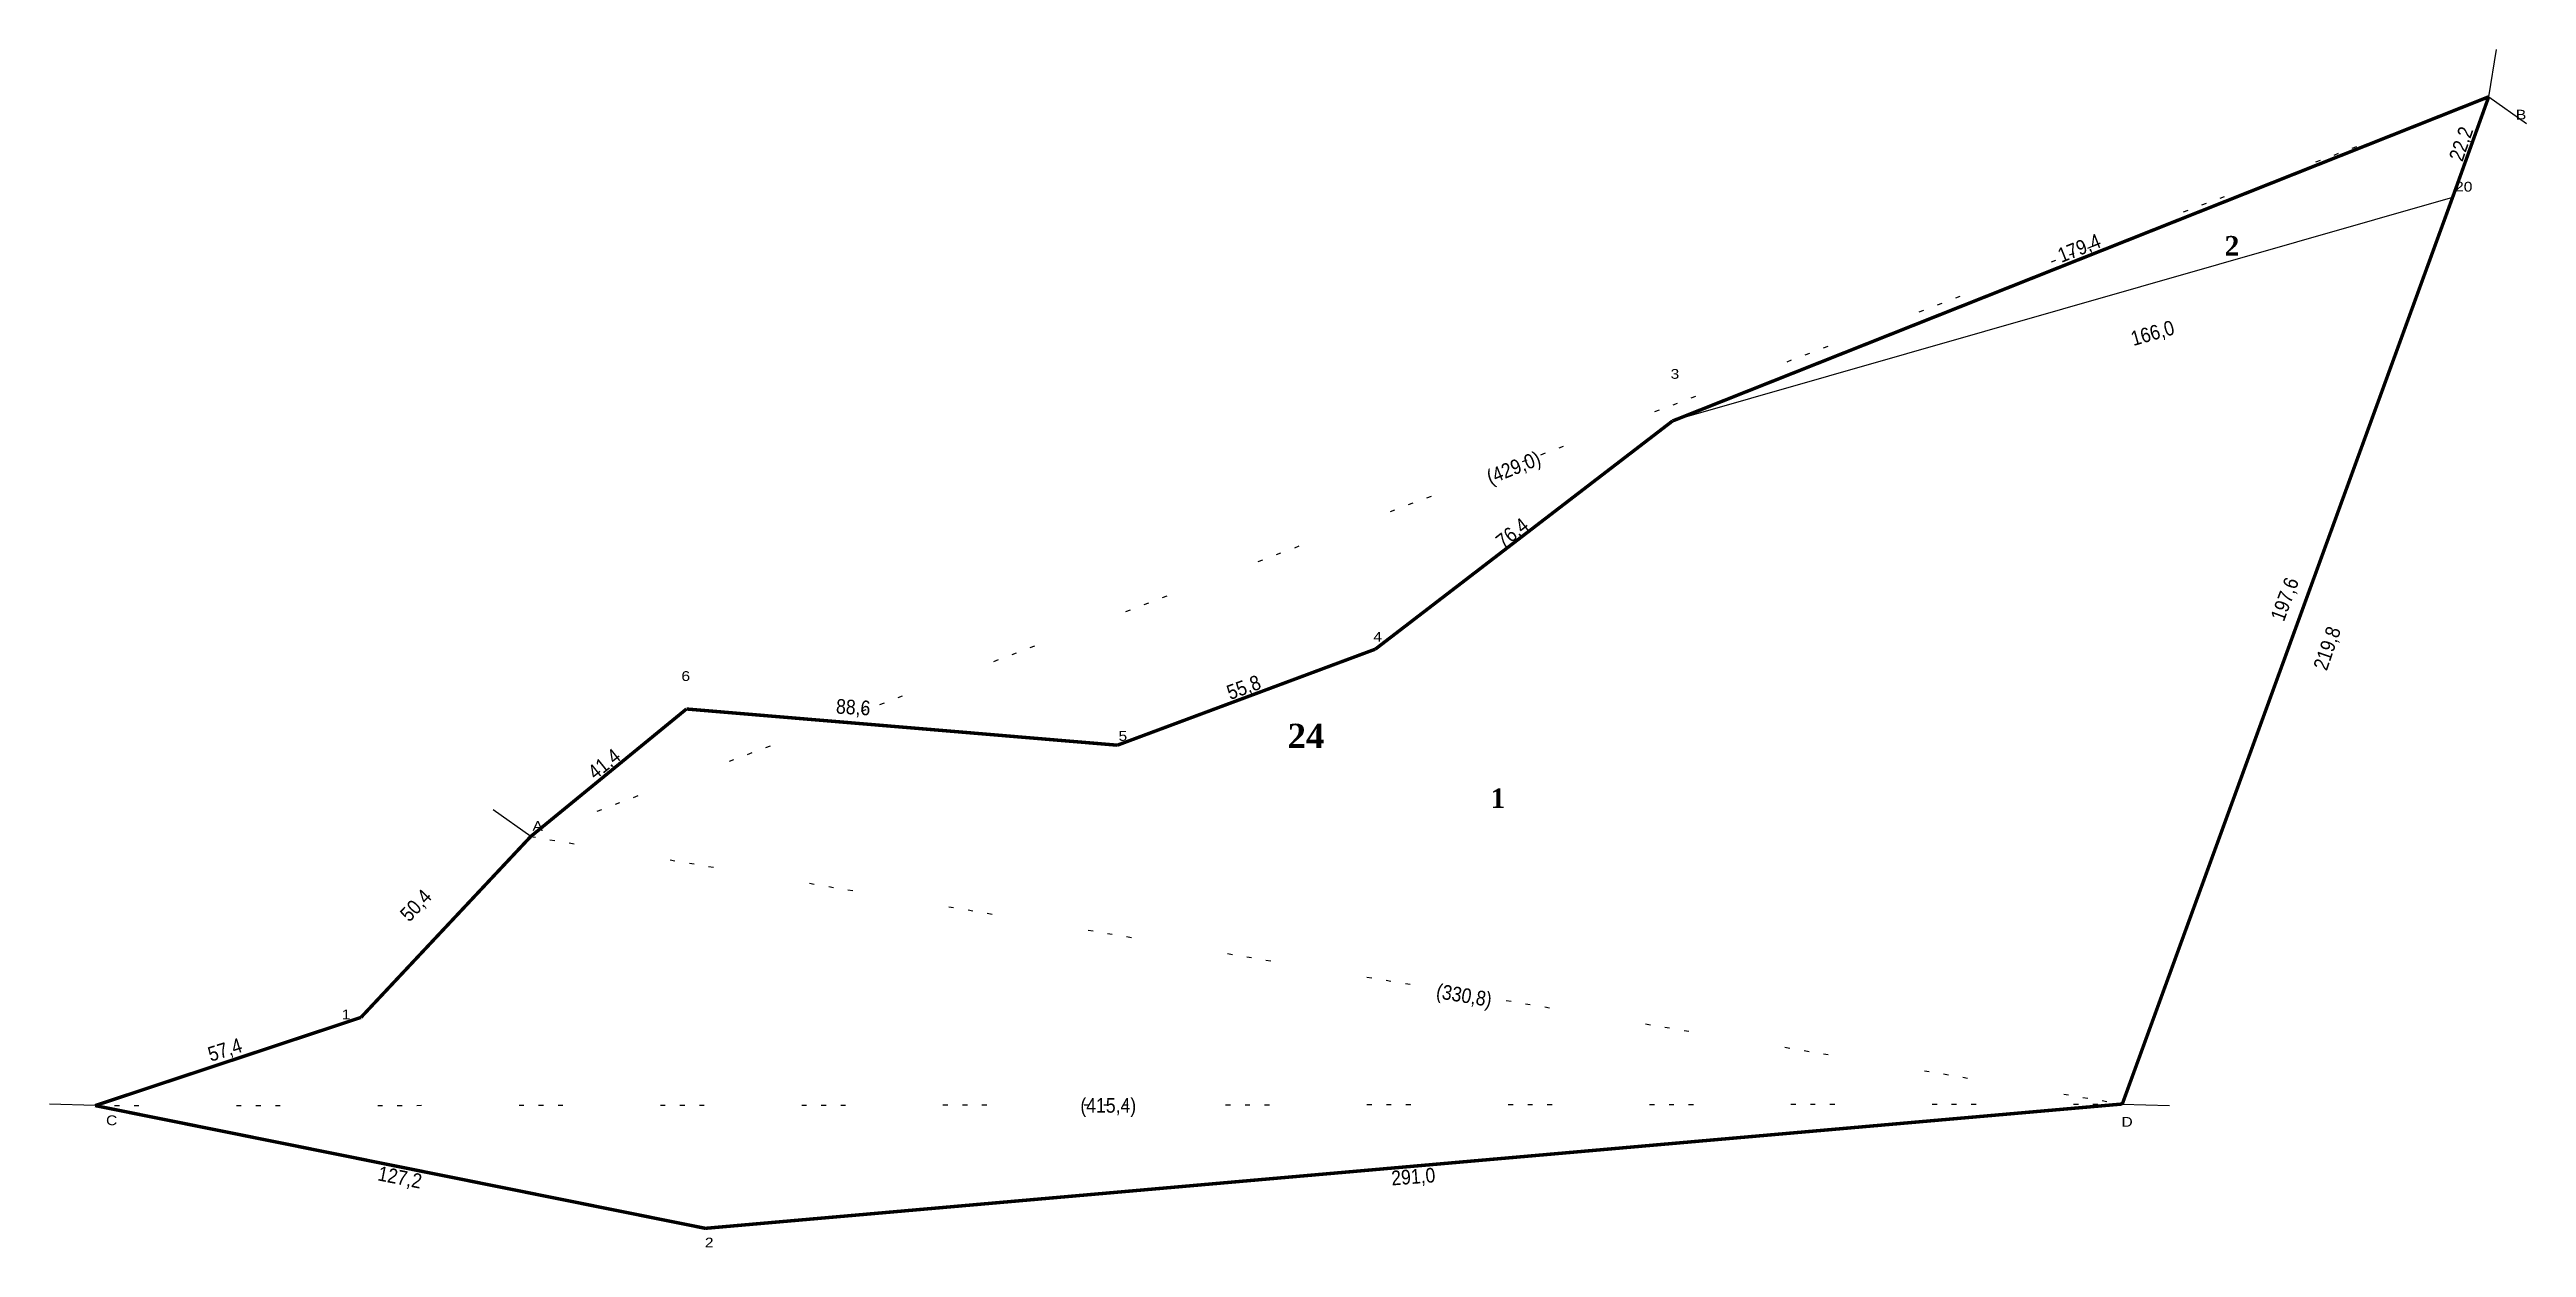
# Model space of a CAD drawing. Header units: metres. Extents: x 147 to 655, y 407 to 652.
import ezdxf
from ezdxf.enums import TextEntityAlignment as Align

# ---------------------------------------------------------------- set-up
doc = ezdxf.new("R2010")
doc.units = ezdxf.units.M
doc.linetypes.add('CHAINLINE', pattern=[29, -10, 1, -3, 1, -3, 1, -10])
doc.layers.add('BOUNDARY', color=1, linetype='Continuous', lineweight=100)
for name, color, linetype in [('BOUNDARY_DIMENSIONS', 220, 'Continuous'), ('CHAIN_LINES', 251, 'CHAINLINE'), ('CHAINLINE_DIMENSIONS', 251, 'Continuous'), ('DIMENSIONS', 200, 'Continuous'), ('SEPARATION_LINE', 7, 'Continuous'), ('STONES', 7, 'Continuous'), ('SUBDIVISION', 130, 'Continuous'), ('SUBDIVISION_LINES', 3, 'Continuous'), ('SURVEY_NUMBER', 1, 'Continuous')]:
    doc.layers.add(name, color=color, linetype=linetype)
doc.styles.add('TIMES_NEW_ROMAN', font='timesbd.ttf')

msp = doc.modelspace()

# ---------------------------------------------------------------- linework, layer by layer
at = {"layer": 'BOUNDARY', "const_width": 0.7}
for points in [[(479.5998129999999, 576.1007175), (647.1047275, 642.5862904999999)], [(647.1047275, 642.5862904999999), (639.6815809999999, 621.9305784999999)], [(639.6815809999999, 621.9305784999999), (571.9050259999999, 436.02917049999996)], [(418.60091349999993, 529.3026199999999), (479.5998129999999, 576.1007175)], [(365.67065149999996, 509.61514449999993), (418.60091349999993, 529.3026199999999)], [(245.28657999999996, 490.89590549999997), (277.2383845, 517.038291)], [(277.2383845, 517.038291), (365.67065149999996, 509.61514449999993)], [(210.43006599999998, 453.78017299999993), (245.28657999999996, 490.89590549999997)], [(155.88607649999997, 435.70642499999997), (210.43006599999998, 453.78017299999993)], [(281.11133049999995, 410.53227599999997), (155.88607649999997, 435.70642499999997)], [(571.9050259999999, 436.02917049999996), (281.11133049999995, 410.53227599999997)]]:
    msp.add_lwpolyline(points, dxfattribs=at)
at = {"layer": 'CHAIN_LINES', "linetype": 'CHAINLINE'}
for points in [[(647.1047275, 642.5862904999999), (245.28657999999996, 490.89590549999997)], [(571.9050259999999, 436.02917049999996), (647.1047275, 642.5862904999999)], [(245.28657999999996, 490.89590549999997), (571.9050259999999, 436.02917049999996)], [(155.88607649999997, 435.70642499999997), (571.9050259999999, 436.02917049999996)]]:
    msp.add_lwpolyline(points, dxfattribs=at)
at = {"layer": 'SEPARATION_LINE'}
for points in [[(647.1047275, 642.5862904999999), (648.718455, 652.2686554999999)], [(647.1047275, 642.5862904999999), (654.8506194999999, 637.099617)], [(245.28657999999996, 490.89590549999997), (237.54068799999996, 496.38257899999996)], [(155.88607649999997, 435.70642499999997), (146.526457, 436.02917049999996)], [(571.9050259999999, 436.02917049999996), (581.5873909999999, 435.70642499999997)]]:
    msp.add_lwpolyline(points, dxfattribs=at)
at = {"layer": 'SUBDIVISION_LINES'}
msp.add_lwpolyline([(639.6815809999999, 621.9305784999999), (479.5998129999999, 576.1007175)], dxfattribs=at)

# ---------------------------------------------------------------- texts
at = {"layer": 'BOUNDARY_DIMENSIONS', "width": 0.9}
for s, rotation, p in [('179,4', 21.623196127904638, (563.0505039954528, 611.5656099193114)), ('76,4', 38.15722658736906, (446.6942900318298, 553.118003353424)), ('219,8', 70.82099197418928, (613.9248787363586, 529.4946638158874)), ('55,8', 20.250633509282487, (391.5968030306701, 521.4873290500183)), ('88,6', -3.34681864174021, (311.4655408352356, 517.4110715079345)), ('41,4', 38.75808565258495, (260.3378096949005, 505.79061820452876)), ('50,4', 46.54815769897797, (221.6809694022827, 476.7870969988403)), ('57,4', 17.500861268952846, (182.52064691761777, 447.17033176480095)), ('127,2', -11.100570021505305, (218.43738106704708, 420.99892989996334)), ('291,0', 4.267893300290811, (426.39522520452874, 421.15545673974606))]:
    msp.add_text(s, height=3, rotation=rotation, dxfattribs=at).set_placement(p, align=Align.MIDDLE_CENTER)
at = {"layer": 'CHAINLINE_DIMENSIONS', "width": 0.9}
for s, rotation, p in [('(429,0)', 21.80140948635181, (446.97830764773556, 566.5393820625)), ('(330,8)', -9.462322208025617, (436.8328036431884, 458.32443515567013))]:
    msp.add_text(s, height=3, rotation=rotation, dxfattribs=at).set_placement(p, align=Align.MIDDLE_CENTER)
msp.add_text('(415,4)', height=3, dxfattribs=at).set_placement((363.8051730545654, 435.75159439889524), align=Align.MIDDLE_CENTER)
at = {"layer": 'DIMENSIONS', "width": 0.9}
for s, rotation, p in [('22,2', 71.09542415738834, (641.4260101841124, 632.9426730829161)), ('166,0', 16.059987307160643, (578.1081850545654, 594.1486403443298)), ('197,6', 69.5377284765778, (605.2284988749999, 539.562692353424))]:
    msp.add_text(s, height=3, rotation=rotation, dxfattribs=at).set_placement(p, align=Align.MIDDLE_CENTER)
at = {"layer": 'STONES', "width": 1.2}
for s, p in [('B', (653.7436047988585, 638.9231369545288)), ('3', (480.0936033716125, 585.755642040924)), ('4', (419.0898776602172, 531.857143540924)), ('5', (366.8034913568115, 511.50642840228267)), ('1', (207.4027116340942, 454.398223540924)), ('D', (572.8877805318298, 432.36601695452873)), ('2', (281.90044561135863, 407.6178746795654))]:
    msp.add_text(s, height=2, dxfattribs=at).set_placement(p, align=Align.MIDDLE_CENTER)
for s, rotation, p in [('20', -0.9963478965049255, (641.9795273840941, 624.162356540924)), ('9', -180, (277.1012216022644, 523.7885060409241)), ('A', -0.6095065766751959, (246.71473474714657, 493.04217095452873)), ('C', -0.8550973962667232, (159.27490425, 432.68553184771724))]:
    msp.add_text(s, height=2, rotation=rotation, dxfattribs=at).set_placement(p, align=Align.MIDDLE_CENTER)
at = {"layer": 'SUBDIVISION', "style": 'TIMES_NEW_ROMAN'}
for s, p in [('2', (594.4149093215942, 612.0368057420653)), ('1', (443.7540832545471, 498.73217569543453))]:
    msp.add_text(s, height=4, dxfattribs=at).set_placement(p, align=Align.MIDDLE_CENTER)
at = {"layer": 'SURVEY_NUMBER', "style": 'TIMES_NEW_ROMAN'}
msp.add_text('24', height=5, dxfattribs=at).set_placement((404.37913225454713, 511.5096787079162), align=Align.MIDDLE_CENTER)

doc.saveas('drawing.dxf')
